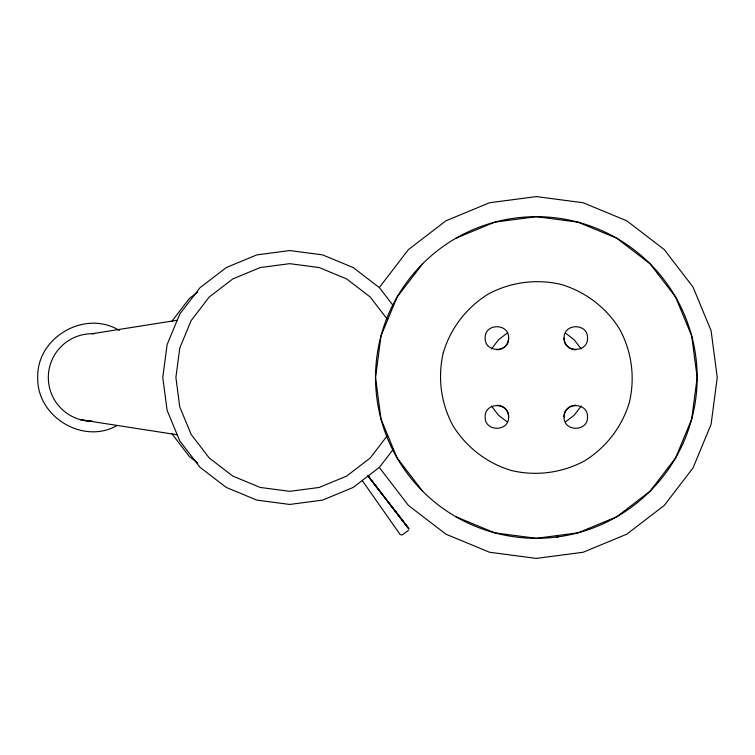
<?xml version="1.0" encoding="UTF-8"?>
<svg xmlns="http://www.w3.org/2000/svg" width="755" height="755" viewBox="0 0 755 755"><rect width="100%" height="100%" fill="white"/><g stroke="black" fill="none" stroke-linecap="round" stroke-linejoin="round"><path stroke-width="1.13" d="M508.615 338.042C509.191 353.113 484.587 353.113 485.154 338.042C484.587 322.97 509.191 322.97 508.615 338.042A11.655 11.552 -37.5 0 1 505.18 346.337A11.655 11.552 -52.5 0 1 496.95 349.763M508.615 416.958C509.191 432.03 484.587 432.03 485.154 416.958C484.587 401.886 509.191 401.886 508.615 416.958A11.655 11.552 37.5 0 0 505.18 408.663A11.655 11.552 52.5 0 0 496.95 405.237M564.07 338.042C563.504 322.97 588.107 322.97 587.532 338.042C588.107 353.113 563.504 353.113 564.07 338.042A11.655 11.552 37.5 0 0 567.515 346.337A11.655 11.552 52.5 0 0 575.744 349.763M564.07 416.958C563.504 401.886 588.107 401.886 587.532 416.958C588.107 432.03 563.504 432.03 564.07 416.958A11.655 11.552 -37.5 0 1 567.515 408.663A11.655 11.552 -52.5 0 1 575.744 405.237M407.993 527.481L367.713 475.452L408.795 528.811L408.606 528.274M171.659 321.583L189.429 298.414L197.763 292.015M379.68 287.051L408.427 249.584L445.894 220.828L489.523 202.755L536.343 196.593L583.162 202.755L626.801 220.828L664.268 249.584L693.014 287.051L711.087 330.681L717.25 377.5L711.087 424.319L693.014 467.949L664.268 505.416L626.801 534.172L583.162 552.245L536.343 558.407L489.523 552.245L445.894 534.172L408.427 505.416L379.68 467.949M422.63 263.788L397.073 297.093L381.011 335.881L375.528 377.5L381.011 419.119L397.073 457.907L422.63 491.212A160.815 160.815 0 0 0 691.684 419.119L697.167 377.5L691.684 335.881L675.621 297.093L650.064 263.788L616.75 238.231L577.971 222.159L536.343 216.685L494.723 222.159L455.935 238.231M387.608 435.324L370.214 457.992L346.639 476.084L319.186 487.456L289.722 491.335L260.267 487.456L232.804 476.084L209.229 457.992L191.147 434.418L179.775 406.964L175.896 377.5L179.775 348.036L191.147 320.582L209.229 297.008L232.804 278.916L260.267 267.544L289.722 263.665L319.186 267.544L346.639 278.916L370.214 297.008L387.608 319.676M393.402 449.131L379.491 467.26L353.198 487.437L322.583 500.121L289.722 504.444L256.87 500.121L226.255 487.437L199.962 467.26L179.784 440.977L167.11 410.352L162.778 377.5L167.11 344.648L179.784 314.023L199.962 287.74L226.255 267.563L256.87 254.879L289.722 250.556L322.583 254.879L353.198 267.563L379.491 287.74L393.402 305.869M491.486 348.942L498.564 339.722L506.86 333.351M581.199 406.058L574.13 415.278L565.825 421.649M408.493 530.293L402.094 535.002L400.131 534.521L362.343 480.69M117.27 425.405C83.267 445.139 36.561 416.628 37.75 377.5C36.542 337.325 85.098 309.295 119.281 330.426M408.21 527.764L386.513 499.97M177.255 434.776L80.776 419.789L92.11 421.281A43.781 43.781 0 0 1 48.32 377.5A43.781 43.781 0 0 1 92.11 333.719L177.349 320.243M92.11 333.719L94.46 333.719M455.935 516.769L494.723 532.841L536.343 538.315L577.971 532.841L616.75 516.769L650.064 491.212L675.621 457.907L691.684 419.119A160.815 160.815 0 0 0 494.723 222.159A160.815 160.815 0 0 0 422.63 491.212M565.825 333.351L574.13 339.722L581.199 348.942M506.86 421.649L498.564 415.278L491.486 406.058M197.763 462.985L189.429 456.586L171.659 433.417M367.968 475.961L408.936 528.991M368.355 476.254L381.473 493.44M558.417 536.107L558.502 536.767L556.605 537.013L556.52 536.361M443.327 352.576C437.466 377.302 440.882 403.283 452.953 425.65C466.288 447.281 487.069 463.23 511.418 470.516C536.154 476.386 562.126 472.96 584.493 460.899C606.133 447.555 622.073 426.773 629.359 402.424C635.229 377.698 631.812 351.717 619.742 329.35C606.407 307.719 585.616 291.77 561.267 284.484C536.541 278.614 510.569 282.04 488.192 294.101C466.562 307.445 450.612 328.227 443.327 352.576"/></g></svg>
